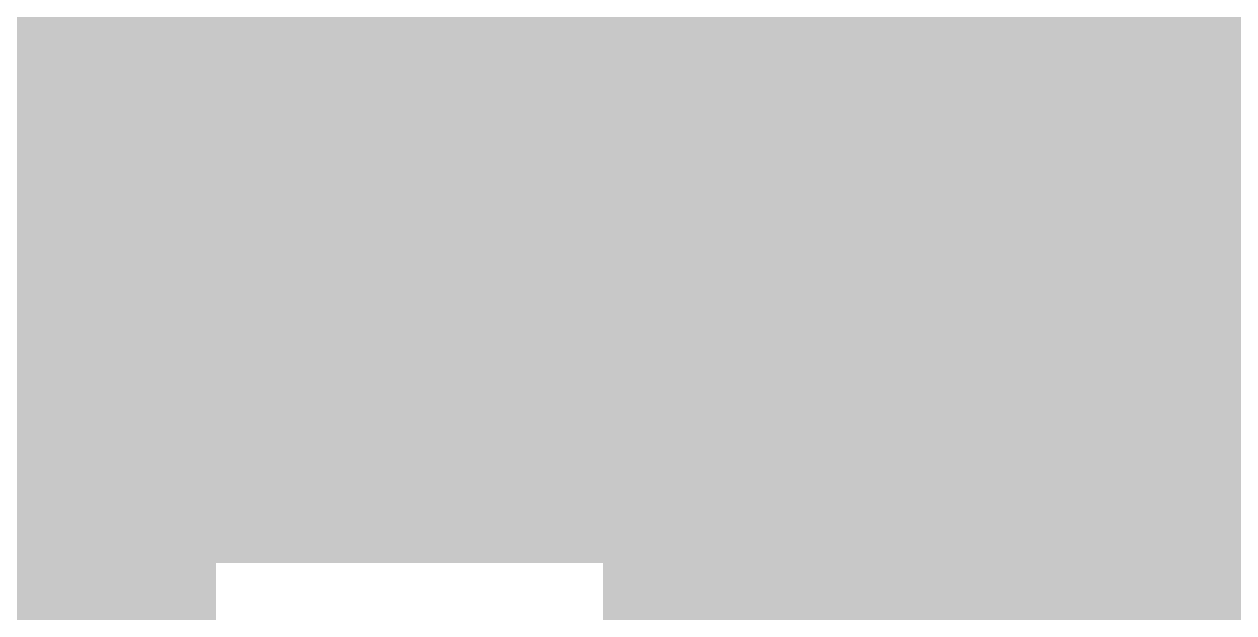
# Model space of a CAD drawing. Header units: inches. Extents: x -2.6 to 46, y -0.6 to 52.9.
# Drawn here: x 27.709 to 28.23, y 21.682 to 21.935 of the extents above; entities that cross this region are included whole.
import ezdxf

# ---------------------------------------------------------------- set-up
doc = ezdxf.new("R2010")
doc.units = ezdxf.units.IN
for name, color, linetype in [('Mechanical 13', 56, 'Continuous'), ('Top Layer', 1, 'Continuous'), ('Top Paste', 8, 'Continuous'), ('Top Solder', 216, 'Continuous')]:
    doc.layers.add(name, color=color, linetype=linetype)

msp = doc.modelspace()

# ---------------------------------------------------------------- hatches: boundary and pattern name
at = {"layer": 'Top Layer'}
msp.add_hatch(color=1, dxfattribs=at).paths.add_polyline_path([(28.06, 20.81), (28.06, 23.35), (28.96, 23.35), (28.96, 20.81)])
at = {"layer": 'Top Paste'}
msp.add_hatch(color=8, dxfattribs=at).paths.add_polyline_path([(28.06, 20.81), (28.06, 23.35), (28.96, 23.35), (28.96, 20.81)])
at = {"layer": 'Top Solder'}
for points in [[(26.6884, 20.7084), (26.6884, 23.4516), (27.7916, 23.4516), (27.7916, 20.7084)], [(27.9584, 20.7084), (27.9584, 23.4516), (29.0616, 23.4516), (29.0616, 20.7084)]]:
    msp.add_hatch(color=216, dxfattribs=at).paths.add_polyline_path(points)

# ---------------------------------------------------------------- linework, layer by layer
at = {"layer": 'Mechanical 13'}
msp.add_lwpolyline([(19.39, 21.83, 0.254, 0.254, 0), (44.89, 21.83, 0.254, 0.254, 0)], format="xyseb", dxfattribs=at)
msp.add_lwpolyline([(19.39, 21.83, 0.254, 0.254, 0), (44.89, 21.83, 0.254, 0.254, 0)], format="xyseb", dxfattribs=at)

doc.saveas('drawing.dxf')
